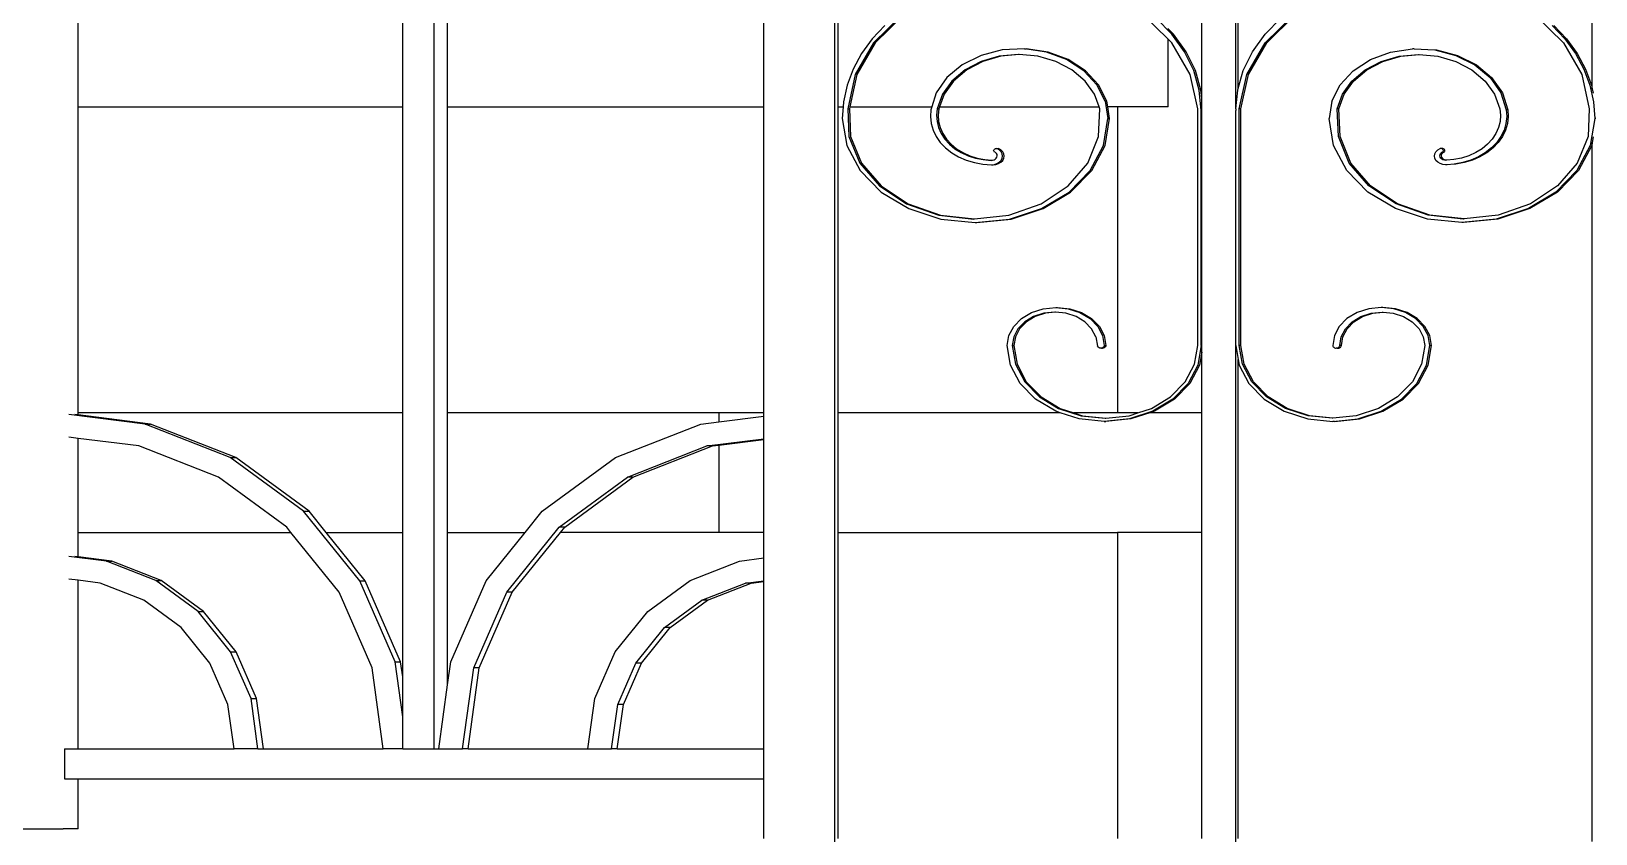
# Model space of a CAD drawing. Header units: millimetres. Extents: x 173236 to 801264, y -94969 to 615039.
# Drawn here: x 499132 to 499592.5, y -2418.8 to -2182.7 of the extents above; entities that cross this region are included whole.
import ezdxf

# ---------------------------------------------------------------- set-up
doc = ezdxf.new("R2010")
doc.units = ezdxf.units.MM
doc.header["$MEASUREMENT"] = 0
doc.layers.add('VOX-A-WALL-PATT', color=233, linetype='Continuous')

# ---------------------------------------------------------------- blocks, each defined once
blk = doc.blocks.new('STAIRCASE')
at = {"layer": 'VOX-A-WALL-PATT'}
for p, q in [((499368.6, -2542.65), (499368.6, -1767.63)), ((499486.63, -2205.59), (499486.63, -2126.7)), ((499476.55, -2202.44), (499476.55, -2129.85)), ((499487.29, -2199.59), (499487.29, -2132.69)), ((499591.53, -2199.69), (499591.53, -2132.6)), ((499250.64, -2393.89), (499250.64, -2150.38)), ((499145.82, -2204.97), (499145.82, -2169.75)), ((499241.35, -2204.97), (499241.35, -2169.75)), ((499254.55, -2204.97), (499254.55, -2169.75)), ((499347.7, -2204.97), (499347.7, -2169.75)), ((499369.57, -2204.97), (499369.57, -2169.75)), ((499388.18, -2178.11), (499379.95, -2186.1)), ((499388.66, -2178.11), (499380.43, -2186.1)), ((499466.6, -2184.95), (499459.56, -2178.11)), ((499495.21, -2186.1), (499503.43, -2178.11)), ((499495.68, -2186.1), (499503.91, -2178.11)), ((499574.82, -2178.11), (499583.05, -2186.1)), ((499383.27, -2181.03), (499379.55, -2185.01)), ((499467.79, -2183.59), (499463.16, -2178.9)), ((499468.27, -2183.59), (499466.6, -2181.91)), ((499495.21, -2183.59), (499499.84, -2178.9)), ((499579.73, -2181.03), (499583.45, -2185.01)), ((499580.21, -2181.03), (499583.93, -2185.01)), ((499379.95, -2186.1), (499374.56, -2195.47)), ((499380.43, -2186.1), (499375.04, -2195.47)), ((499379.55, -2185.01), (499376.44, -2189.3)), ((499466.6, -2184.95), (499466.6, -2204.97)), ((499467.79, -2186.1), (499466.6, -2184.95)), ((499471.5, -2188.76), (499467.79, -2183.59)), ((499473.18, -2195.47), (499467.79, -2186.1)), ((499471.98, -2188.76), (499468.27, -2183.59)), ((499489.82, -2195.47), (499495.21, -2186.1)), ((499490.29, -2195.47), (499495.68, -2186.1)), ((499491.5, -2188.76), (499495.21, -2183.59)), ((499583.05, -2186.1), (499588.44, -2195.47)), ((499583.45, -2185.01), (499586.56, -2189.3)), ((499583.93, -2185.01), (499587.04, -2189.3)), ((499376.44, -2189.3), (499373.98, -2193.85)), ((499411.59, -2189.83), (499406.06, -2192.6)), ((499411.63, -2191.64), (499406.89, -2194.12)), ((499412.1, -2191.64), (499407.37, -2194.12)), ((499417.84, -2188.24), (499411.59, -2189.83)), ((499416.97, -2190.1), (499411.63, -2191.64)), ((499417.45, -2190.1), (499412.1, -2191.64)), ((499422.62, -2189.57), (499416.97, -2190.1)), ((499422.86, -2189.6), (499417.45, -2190.1)), ((499424.39, -2187.91), (499417.84, -2188.24)), ((499422.86, -2189.6), (499422.62, -2189.57)), ((499428.28, -2190.1), (499422.86, -2189.6)), ((499430.84, -2188.86), (499424.39, -2187.91)), ((499424.39, -2187.91), (499424.86, -2187.91)), ((499431.31, -2188.86), (499424.86, -2187.91)), ((499433.62, -2191.64), (499428.28, -2190.1)), ((499436.78, -2191.05), (499430.84, -2188.86)), ((499437.26, -2191.05), (499431.31, -2188.86)), ((499438.35, -2194.12), (499433.62, -2191.64)), ((499441.84, -2194.33), (499436.78, -2191.05)), ((499442.32, -2194.33), (499437.26, -2191.05)), ((499474.21, -2194.3), (499471.5, -2188.76)), ((499474.68, -2194.3), (499471.98, -2188.76)), ((499488.79, -2194.3), (499491.5, -2188.76)), ((499521.16, -2194.33), (499526.22, -2191.05)), ((499524.64, -2194.12), (499529.38, -2191.64)), ((499525.12, -2194.12), (499529.86, -2191.64)), ((499526.22, -2191.05), (499532.16, -2188.86)), ((499529.38, -2191.64), (499534.72, -2190.1)), ((499529.86, -2191.64), (499535.2, -2190.1)), ((499532.16, -2188.86), (499538.61, -2187.91)), ((499534.72, -2190.1), (499540.37, -2189.57)), ((499535.2, -2190.1), (499540.61, -2189.6)), ((499539.09, -2187.91), (499538.61, -2187.91)), ((499539.09, -2187.91), (499545.16, -2188.24)), ((499540.37, -2189.57), (499540.61, -2189.6)), ((499540.61, -2189.6), (499546.03, -2190.1)), ((499545.16, -2188.24), (499551.4, -2189.83)), ((499545.16, -2188.24), (499545.64, -2188.24)), ((499545.64, -2188.24), (499551.88, -2189.83)), ((499546.03, -2190.1), (499551.37, -2191.64)), ((499551.37, -2191.64), (499556.1, -2194.12)), ((499551.4, -2189.83), (499556.94, -2192.6)), ((499551.88, -2189.83), (499557.42, -2192.6)), ((499586.56, -2189.3), (499589.02, -2193.85)), ((499587.04, -2189.3), (499589.5, -2193.85)), ((499373.98, -2193.85), (499372.19, -2198.58)), ((499374.56, -2195.47), (499372.36, -2205.59)), ((499375.04, -2195.47), (499372.97, -2204.97)), ((499401.57, -2196.36), (499398.42, -2200.87)), ((499406.06, -2192.6), (499401.57, -2196.36)), ((499406.89, -2194.12), (499403.03, -2197.4)), ((499407.37, -2194.12), (499403.51, -2197.4)), ((499442.22, -2197.4), (499438.35, -2194.12)), ((499445.7, -2198.49), (499441.84, -2194.33)), ((499446.18, -2198.49), (499442.32, -2194.33)), ((499475.39, -2205.59), (499473.18, -2195.47)), ((499475.85, -2200.09), (499474.21, -2194.3)), ((499476.33, -2200.09), (499474.68, -2194.3)), ((499487.29, -2199.59), (499488.79, -2194.3)), ((499487.61, -2205.59), (499489.82, -2195.47)), ((499488.09, -2205.59), (499490.29, -2195.47)), ((499517.29, -2198.49), (499521.16, -2194.33)), ((499520.78, -2197.4), (499524.64, -2194.12)), ((499521.26, -2197.4), (499525.12, -2194.12)), ((499556.1, -2194.12), (499559.97, -2197.4)), ((499556.94, -2192.6), (499561.43, -2196.36)), ((499557.42, -2192.6), (499561.9, -2196.36)), ((499561.43, -2196.36), (499564.58, -2200.87)), ((499561.9, -2196.36), (499565.05, -2200.87)), ((499588.44, -2195.47), (499590.64, -2205.59)), ((499589.02, -2193.85), (499590.81, -2198.58)), ((499589.5, -2193.85), (499591.28, -2198.58)), ((499372.19, -2198.58), (499371.11, -2203.45)), ((499398.42, -2200.87), (499397.09, -2204.97)), ((499403.03, -2197.4), (499400.25, -2201.29)), ((499403.51, -2197.4), (499400.73, -2201.29)), ((499445, -2201.29), (499442.22, -2197.4)), ((499448.12, -2203.27), (499445.7, -2198.49)), ((499448.6, -2203.27), (499446.18, -2198.49)), ((499476.41, -2206), (499475.85, -2200.09)), ((499476.55, -2202.44), (499476.33, -2200.09)), ((499486.63, -2205.59), (499487.14, -2200.09)), ((499487.14, -2200.09), (499487.29, -2199.59)), ((499514.88, -2203.27), (499517.29, -2198.49)), ((499518, -2201.29), (499520.78, -2197.4)), ((499518.48, -2201.29), (499521.26, -2197.4)), ((499559.97, -2197.4), (499562.75, -2201.29)), ((499564.58, -2200.87), (499566.19, -2205.86)), ((499565.05, -2200.87), (499566.67, -2205.86)), ((499590.81, -2198.58), (499591.89, -2203.45)), ((499591.28, -2198.58), (499591.53, -2199.69)), ((499591.53, -2199.69), (499591.82, -2200.99)), ((499145.82, -2294.97), (499145.82, -2204.97)), ((499145.82, -2204.97), (499241.35, -2204.97)), ((499241.35, -2294.97), (499241.35, -2204.97)), ((499254.55, -2204.97), (499347.7, -2204.97)), ((499254.55, -2294.97), (499254.55, -2204.97)), ((499347.7, -2294.97), (499347.7, -2204.97)), ((499369.57, -2204.97), (499371, -2204.97)), ((499369.57, -2294.97), (499369.57, -2204.97)), ((499371, -2204.97), (499370.75, -2208.38)), ((499371.11, -2203.45), (499371, -2204.97)), ((499372.36, -2205.59), (499372.69, -2213.74)), ((499372.36, -2205.59), (499372.83, -2205.59)), ((499372.97, -2204.97), (499372.83, -2205.59)), ((499372.83, -2205.59), (499373.17, -2213.74)), ((499372.97, -2204.97), (499397.09, -2204.97)), ((499396.81, -2205.86), (499396.67, -2207.86)), ((499397.09, -2204.97), (499396.81, -2205.86)), ((499398.71, -2205.59), (499398.5, -2207.42)), ((499400.25, -2201.29), (499398.71, -2205.59)), ((499398.71, -2205.59), (499399.18, -2205.59)), ((499399.18, -2205.59), (499398.98, -2207.42)), ((499399.41, -2204.97), (499399.18, -2205.59)), ((499400.73, -2201.29), (499399.41, -2204.97)), ((499399.41, -2204.97), (499446.32, -2204.97)), ((499446.32, -2204.97), (499445, -2201.29)), ((499446.21, -2213.74), (499446.54, -2205.59)), ((499446.54, -2205.59), (499446.32, -2204.97)), ((499448.12, -2203.27), (499448.95, -2208.38)), ((499448.87, -2204.97), (499448.6, -2203.27)), ((499449.42, -2208.38), (499448.87, -2204.97)), ((499451.79, -2204.97), (499448.87, -2204.97)), ((499451.79, -2204.97), (499451.79, -2294.97)), ((499466.6, -2204.97), (499451.79, -2204.97)), ((499466.68, -2204.97), (499466.6, -2204.97)), ((499475.39, -2275.16), (499475.39, -2205.59)), ((499476.55, -2206), (499476.55, -2202.44)), ((499486.63, -2205.59), (499486.59, -2206)), ((499488.09, -2205.59), (499487.61, -2205.59)), ((499487.61, -2275.16), (499487.61, -2205.59)), ((499488.09, -2275.16), (499488.09, -2205.59)), ((499514.88, -2203.27), (499514.05, -2208.38)), ((499516.46, -2205.59), (499518, -2201.29)), ((499516.93, -2205.59), (499516.46, -2205.59)), ((499516.79, -2213.74), (499516.46, -2205.59)), ((499516.93, -2205.59), (499518.48, -2201.29)), ((499517.27, -2213.74), (499516.93, -2205.59)), ((499562.75, -2201.29), (499564.29, -2205.59)), ((499564.29, -2205.59), (499564.5, -2207.42)), ((499566.67, -2205.86), (499566.19, -2205.86)), ((499566.19, -2205.86), (499566.33, -2207.86)), ((499566.67, -2205.86), (499566.81, -2207.86)), ((499590.64, -2205.59), (499590.31, -2213.74)), ((499591.89, -2203.45), (499592.25, -2208.38)), ((499370.75, -2208.38), (499372.08, -2216.31)), ((499396.67, -2207.86), (499396.89, -2209.86)), ((499396.89, -2209.86), (499397.46, -2211.81)), ((499398.5, -2207.42), (499398.63, -2209.26)), ((499398.63, -2209.26), (499399.09, -2211.07)), ((499398.98, -2207.42), (499399.11, -2209.26)), ((499399.11, -2209.26), (499399.56, -2211.07)), ((499447.61, -2216.31), (499448.95, -2208.38)), ((499448.09, -2216.31), (499449.42, -2208.38)), ((499448.95, -2208.38), (499449.42, -2208.38)), ((499476.41, -2206), (499476.55, -2206)), ((499476.41, -2275.16), (499476.41, -2206)), ((499476.55, -2275.16), (499476.55, -2206)), ((499486.59, -2275.16), (499486.59, -2206)), ((499515.38, -2216.31), (499514.05, -2208.38)), ((499564.37, -2209.26), (499563.91, -2211.07)), ((499564.5, -2207.42), (499564.37, -2209.26)), ((499566.11, -2209.86), (499565.54, -2211.81)), ((499566.59, -2209.86), (499566.01, -2211.81)), ((499566.33, -2207.86), (499566.11, -2209.86)), ((499566.81, -2207.86), (499566.59, -2209.86)), ((499592.25, -2208.38), (499590.91, -2216.31)), ((499592.53, -2208.38), (499592.25, -2208.38)), ((499372.69, -2213.74), (499375.88, -2221.5)), ((499373.17, -2213.74), (499376.36, -2221.5)), ((499397.46, -2211.81), (499398.38, -2213.69)), ((499398.38, -2213.69), (499399.61, -2215.44)), ((499399.09, -2211.07), (499399.86, -2212.8)), ((499399.56, -2211.07), (499400.34, -2212.8)), ((499399.86, -2212.8), (499400.94, -2214.44)), ((499400.34, -2212.8), (499401.42, -2214.44)), ((499400.94, -2214.44), (499402.3, -2215.94)), ((499401.42, -2214.44), (499402.78, -2215.94)), ((499443.01, -2221.5), (499446.21, -2213.74)), ((499519.98, -2221.5), (499516.79, -2213.74)), ((499520.46, -2221.5), (499517.27, -2213.74)), ((499562.06, -2214.44), (499560.7, -2215.94)), ((499563.14, -2212.8), (499562.06, -2214.44)), ((499563.91, -2211.07), (499563.14, -2212.8)), ((499564.62, -2213.69), (499563.38, -2215.44)), ((499565.1, -2213.69), (499563.86, -2215.44)), ((499565.54, -2211.81), (499564.62, -2213.69)), ((499566.01, -2211.81), (499565.1, -2213.69)), ((499590.31, -2213.74), (499587.12, -2221.5)), ((499591.82, -2213.77), (499591.53, -2215.49)), ((499372.08, -2216.31), (499375.99, -2223.69)), ((499399.61, -2215.44), (499401.15, -2217.05)), ((499401.15, -2217.05), (499402.96, -2218.47)), ((499402.3, -2215.94), (499403.91, -2217.28)), ((499402.78, -2215.94), (499404.39, -2217.28)), ((499402.96, -2218.47), (499405, -2219.67)), ((499403.91, -2217.28), (499405.75, -2218.42)), ((499404.39, -2217.28), (499406.23, -2218.42)), ((499405, -2219.67), (499407.24, -2220.65)), ((499405.75, -2218.42), (499407.78, -2219.35)), ((499406.23, -2218.42), (499408.26, -2219.35)), ((499407.78, -2219.35), (499409.95, -2220.05)), ((499408.26, -2219.35), (499410.43, -2220.05)), ((499415.31, -2217.83), (499415.34, -2217.67)), ((499415.34, -2217.98), (499415.31, -2217.83)), ((499415.34, -2217.67), (499415.42, -2217.52)), ((499415.41, -2218.13), (499415.34, -2217.98)), ((499415.53, -2218.26), (499415.41, -2218.13)), ((499415.42, -2217.52), (499415.54, -2217.4)), ((499415.69, -2218.35), (499415.53, -2218.26)), ((499415.54, -2217.4), (499415.71, -2217.3)), ((499415.88, -2218.42), (499415.69, -2218.35)), ((499415.71, -2217.3), (499415.89, -2217.25)), ((499416.14, -2218.7), (499415.88, -2218.42)), ((499415.89, -2217.25), (499416.09, -2217.23)), ((499416.09, -2217.23), (499416.29, -2217.25)), ((499416.3, -2219.04), (499416.14, -2218.7)), ((499416.27, -2219.74), (499416.35, -2219.39)), ((499416.97, -2217.65), (499416.29, -2217.25)), ((499416.29, -2217.25), (499416.37, -2217.25)), ((499416.35, -2219.39), (499416.3, -2219.04)), ((499416.37, -2217.25), (499416.57, -2217.23)), ((499416.57, -2217.23), (499416.77, -2217.25)), ((499417.44, -2217.65), (499416.77, -2217.25)), ((499417.48, -2218.18), (499416.97, -2217.65)), ((499417.96, -2218.18), (499417.44, -2217.65)), ((499417.81, -2218.8), (499417.48, -2218.18)), ((499417.92, -2219.46), (499417.81, -2218.8)), ((499417.81, -2220.12), (499417.92, -2219.46)), ((499418.29, -2218.8), (499417.96, -2218.18)), ((499418.4, -2219.46), (499418.29, -2218.8)), ((499418.29, -2220.12), (499418.4, -2219.46)), ((499443.71, -2223.69), (499447.61, -2216.31)), ((499444.19, -2223.69), (499448.09, -2216.31)), ((499519.29, -2223.69), (499515.38, -2216.31)), ((499545.08, -2219.46), (499545.19, -2218.8)), ((499545.19, -2220.12), (499545.08, -2219.46)), ((499545.19, -2218.8), (499545.51, -2218.18)), ((499545.51, -2218.18), (499546.03, -2217.65)), ((499546.03, -2217.65), (499546.71, -2217.25)), ((499546.65, -2219.39), (499546.7, -2219.04)), ((499546.72, -2219.74), (499546.65, -2219.39)), ((499546.7, -2219.04), (499546.86, -2218.7)), ((499546.91, -2217.23), (499546.71, -2217.25)), ((499546.86, -2218.7), (499547.12, -2218.42)), ((499547.12, -2217.25), (499546.91, -2217.23)), ((499547.16, -2217.26), (499547.12, -2217.25)), ((499547.12, -2218.42), (499547.31, -2218.35)), ((499547.6, -2218.42), (499547.12, -2218.42)), ((499547.13, -2219.39), (499547.17, -2219.04)), ((499547.2, -2219.74), (499547.13, -2219.39)), ((499547.16, -2217.26), (499547.18, -2217.25)), ((499547.17, -2219.04), (499547.33, -2218.7)), ((499547.38, -2217.23), (499547.18, -2217.25)), ((499547.29, -2217.3), (499547.18, -2217.25)), ((499547.45, -2217.4), (499547.29, -2217.3)), ((499547.31, -2218.35), (499547.47, -2218.26)), ((499547.33, -2218.7), (499547.6, -2218.42)), ((499547.58, -2217.25), (499547.38, -2217.23)), ((499547.58, -2217.52), (499547.45, -2217.4)), ((499547.47, -2218.26), (499547.59, -2218.13)), ((499547.77, -2217.3), (499547.58, -2217.25)), ((499547.66, -2217.67), (499547.58, -2217.52)), ((499547.59, -2218.13), (499547.66, -2217.98)), ((499547.6, -2218.42), (499547.78, -2218.35)), ((499547.69, -2217.83), (499547.66, -2217.67)), ((499547.66, -2217.98), (499547.69, -2217.83)), ((499547.93, -2217.4), (499547.77, -2217.3)), ((499547.78, -2218.35), (499547.94, -2218.26)), ((499548.06, -2217.52), (499547.93, -2217.4)), ((499547.94, -2218.26), (499548.06, -2218.13)), ((499548.14, -2217.67), (499548.06, -2217.52)), ((499548.06, -2218.13), (499548.14, -2217.98)), ((499548.16, -2217.83), (499548.14, -2217.67)), ((499548.14, -2217.98), (499548.16, -2217.83)), ((499555.22, -2219.35), (499553.05, -2220.05)), ((499557.25, -2218.42), (499555.22, -2219.35)), ((499558, -2219.67), (499555.76, -2220.65)), ((499558.47, -2219.67), (499556.24, -2220.65)), ((499559.08, -2217.28), (499557.25, -2218.42)), ((499560.04, -2218.47), (499558, -2219.67)), ((499560.52, -2218.47), (499558.47, -2219.67)), ((499560.7, -2215.94), (499559.08, -2217.28)), ((499561.85, -2217.05), (499560.04, -2218.47)), ((499562.32, -2217.05), (499560.52, -2218.47)), ((499563.38, -2215.44), (499561.85, -2217.05)), ((499563.86, -2215.44), (499562.32, -2217.05)), ((499590.91, -2216.31), (499587.01, -2223.69)), ((499591.39, -2216.31), (499587.49, -2223.69)), ((499591.53, -2215.49), (499591.39, -2216.31)), ((499591.53, -2421.07), (499591.53, -2215.49)), ((499375.88, -2221.5), (499381.69, -2228.26)), ((499375.99, -2223.69), (499382.2, -2230.04)), ((499376.36, -2221.5), (499382.16, -2228.26)), ((499407.24, -2220.65), (499409.62, -2221.37)), ((499409.62, -2221.37), (499412.12, -2221.83)), ((499409.95, -2220.05), (499412.23, -2220.51)), ((499410.43, -2220.05), (499412.7, -2220.51)), ((499412.12, -2221.83), (499414.67, -2222.01)), ((499412.23, -2220.51), (499414.56, -2220.71)), ((499412.7, -2220.51), (499414.81, -2220.69)), ((499414.56, -2220.71), (499414.81, -2220.69)), ((499414.67, -2222.01), (499414.86, -2221.99)), ((499414.81, -2220.69), (499415.01, -2220.67)), ((499414.86, -2221.99), (499415.51, -2221.92)), ((499414.86, -2221.99), (499415.14, -2222.01)), ((499415.01, -2220.67), (499415.44, -2220.54)), ((499415.14, -2222.01), (499415.99, -2221.92)), ((499415.44, -2220.54), (499415.8, -2220.34)), ((499415.51, -2221.92), (499416.29, -2221.66)), ((499415.8, -2220.34), (499416.09, -2220.06)), ((499415.99, -2221.92), (499416.77, -2221.66)), ((499416.09, -2220.06), (499416.27, -2219.74)), ((499416.29, -2221.66), (499416.97, -2221.26)), ((499416.77, -2221.66), (499417.44, -2221.26)), ((499416.97, -2221.26), (499417.48, -2220.73)), ((499417.44, -2221.26), (499417.96, -2220.73)), ((499417.48, -2220.73), (499417.81, -2220.12)), ((499417.96, -2220.73), (499418.29, -2220.12)), ((499437.21, -2228.26), (499443.01, -2221.5)), ((499437.5, -2230.04), (499443.71, -2223.69)), ((499437.97, -2230.04), (499444.19, -2223.69)), ((499525.5, -2230.04), (499519.29, -2223.69)), ((499525.79, -2228.26), (499519.98, -2221.5)), ((499526.26, -2228.26), (499520.46, -2221.5)), ((499545.51, -2220.73), (499545.19, -2220.12)), ((499546.03, -2221.26), (499545.51, -2220.73)), ((499546.71, -2221.66), (499546.03, -2221.26)), ((499547.49, -2221.92), (499546.71, -2221.66)), ((499546.91, -2220.06), (499546.72, -2219.74)), ((499547.2, -2220.34), (499546.91, -2220.06)), ((499547.39, -2220.06), (499547.2, -2219.74)), ((499547.56, -2220.54), (499547.2, -2220.34)), ((499547.67, -2220.34), (499547.39, -2220.06)), ((499548.33, -2222.01), (499547.49, -2221.92)), ((499547.99, -2220.67), (499547.56, -2220.54)), ((499548.04, -2220.54), (499547.67, -2220.34)), ((499548.44, -2220.71), (499547.99, -2220.67)), ((499548.46, -2220.67), (499548.04, -2220.54)), ((499548.62, -2221.99), (499548.33, -2222.01)), ((499548.46, -2220.67), (499548.44, -2220.71)), ((499548.67, -2220.69), (499548.46, -2220.67)), ((499548.81, -2222.01), (499548.62, -2221.99)), ((499550.77, -2220.51), (499548.67, -2220.69)), ((499550.88, -2221.83), (499548.81, -2222.01)), ((499553.05, -2220.05), (499550.77, -2220.51)), ((499553.37, -2221.37), (499550.88, -2221.83)), ((499551.36, -2221.83), (499550.88, -2221.83)), ((499553.85, -2221.37), (499551.36, -2221.83)), ((499555.76, -2220.65), (499553.37, -2221.37)), ((499556.24, -2220.65), (499553.85, -2221.37)), ((499587.01, -2223.69), (499580.8, -2230.04)), ((499587.49, -2223.69), (499581.27, -2230.04)), ((499587.12, -2221.5), (499581.31, -2228.26)), ((499381.69, -2228.26), (499389.65, -2233.51)), ((499382.16, -2228.26), (499390.12, -2233.51)), ((499429.25, -2233.51), (499437.21, -2228.26)), ((499533.75, -2233.51), (499525.79, -2228.26)), ((499534.22, -2233.51), (499526.26, -2228.26)), ((499581.31, -2228.26), (499573.35, -2233.51)), ((499382.2, -2230.04), (499390.3, -2234.91)), ((499429.4, -2234.91), (499437.5, -2230.04)), ((499429.88, -2234.91), (499437.97, -2230.04)), ((499533.6, -2234.91), (499525.5, -2230.04)), ((499580.8, -2230.04), (499572.7, -2234.91)), ((499581.27, -2230.04), (499573.18, -2234.91)), ((499389.65, -2233.51), (499399.15, -2236.83)), ((499390.12, -2233.51), (499399.62, -2236.83)), ((499390.3, -2234.91), (499399.73, -2237.97)), ((499399.15, -2236.83), (499409.45, -2237.97)), ((499399.62, -2236.83), (499409.69, -2237.94)), ((499399.73, -2237.97), (499409.85, -2239.01)), ((499409.45, -2237.97), (499409.69, -2237.94)), ((499409.69, -2237.94), (499419.75, -2236.83)), ((499409.85, -2239.01), (499419.97, -2237.97)), ((499410.33, -2239.01), (499420.45, -2237.97)), ((499419.75, -2236.83), (499429.25, -2233.51)), ((499419.97, -2237.97), (499429.4, -2234.91)), ((499420.45, -2237.97), (499429.88, -2234.91)), ((499543.03, -2237.97), (499533.6, -2234.91)), ((499543.25, -2236.83), (499533.75, -2233.51)), ((499543.73, -2236.83), (499534.22, -2233.51)), ((499553.15, -2239.01), (499543.03, -2237.97)), ((499553.55, -2237.97), (499543.25, -2236.83)), ((499553.79, -2237.94), (499543.73, -2236.83)), ((499563.27, -2237.97), (499553.15, -2239.01)), ((499553.79, -2237.94), (499553.55, -2237.97)), ((499563.75, -2237.97), (499553.63, -2239.01)), ((499563.85, -2236.83), (499553.79, -2237.94)), ((499572.7, -2234.91), (499563.27, -2237.97)), ((499573.18, -2234.91), (499563.75, -2237.97)), ((499573.35, -2233.51), (499563.85, -2236.83)), ((499409.85, -2239.01), (499410.33, -2239.01)), ((499553.63, -2239.01), (499553.15, -2239.01)), ((499423.49, -2267.25), (499426.44, -2265.47)), ((499426.44, -2265.47), (499429.89, -2264.35)), ((499430.06, -2265.68), (499427.04, -2266.66)), ((499430.54, -2265.68), (499427.52, -2266.66)), ((499429.89, -2264.35), (499433.58, -2263.97)), ((499433.3, -2265.35), (499430.06, -2265.68)), ((499433.54, -2265.37), (499430.54, -2265.68)), ((499433.54, -2265.37), (499433.3, -2265.35)), ((499436.54, -2265.68), (499433.54, -2265.37)), ((499433.58, -2263.97), (499437.28, -2264.35)), ((499433.58, -2263.97), (499434.06, -2263.97)), ((499434.06, -2263.97), (499437.75, -2264.35)), ((499439.56, -2266.66), (499436.54, -2265.68)), ((499437.28, -2264.35), (499440.72, -2265.47)), ((499437.75, -2264.35), (499441.2, -2265.47)), ((499440.72, -2265.47), (499443.67, -2267.25)), ((499441.2, -2265.47), (499444.15, -2267.25)), ((499522.28, -2265.47), (499519.32, -2267.25)), ((499525.72, -2264.35), (499522.28, -2265.47)), ((499523.44, -2266.66), (499526.46, -2265.68)), ((499523.92, -2266.66), (499526.93, -2265.68)), ((499529.42, -2263.97), (499525.72, -2264.35)), ((499526.46, -2265.68), (499529.7, -2265.35)), ((499526.93, -2265.68), (499529.94, -2265.37)), ((499529.9, -2263.97), (499529.42, -2263.97)), ((499533.11, -2264.35), (499529.42, -2263.97)), ((499529.7, -2265.35), (499529.94, -2265.37)), ((499533.59, -2264.35), (499529.9, -2263.97)), ((499529.94, -2265.37), (499532.94, -2265.68)), ((499532.94, -2265.68), (499535.96, -2266.66)), ((499536.56, -2265.47), (499533.11, -2264.35)), ((499537.03, -2265.47), (499533.59, -2264.35)), ((499539.51, -2267.25), (499536.56, -2265.47)), ((499539.99, -2267.25), (499537.03, -2265.47)), ((499419.79, -2272.26), (499421.22, -2269.57)), ((499422.46, -2270.25), (499421.21, -2272.62)), ((499421.22, -2269.57), (499423.49, -2267.25)), ((499422.94, -2270.25), (499421.69, -2272.62)), ((499424.45, -2268.22), (499422.46, -2270.25)), ((499424.93, -2268.22), (499422.94, -2270.25)), ((499427.04, -2266.66), (499424.45, -2268.22)), ((499427.52, -2266.66), (499424.93, -2268.22)), ((499442.15, -2268.22), (499439.56, -2266.66)), ((499444.14, -2270.25), (499442.15, -2268.22)), ((499443.67, -2267.25), (499445.94, -2269.57)), ((499445.39, -2272.62), (499444.14, -2270.25)), ((499444.15, -2267.25), (499446.42, -2269.57)), ((499445.94, -2269.57), (499447.37, -2272.26)), ((499446.42, -2269.57), (499447.85, -2272.26)), ((499517.05, -2269.57), (499515.63, -2272.26)), ((499519.32, -2267.25), (499517.05, -2269.57)), ((499517.61, -2272.62), (499518.86, -2270.25)), ((499518.08, -2272.62), (499519.33, -2270.25)), ((499518.86, -2270.25), (499520.85, -2268.22)), ((499519.33, -2270.25), (499521.32, -2268.22)), ((499520.85, -2268.22), (499523.44, -2266.66)), ((499521.32, -2268.22), (499523.92, -2266.66)), ((499535.96, -2266.66), (499538.55, -2268.22)), ((499538.55, -2268.22), (499540.54, -2270.25)), ((499541.78, -2269.57), (499539.51, -2267.25)), ((499542.26, -2269.57), (499539.99, -2267.25)), ((499540.54, -2270.25), (499541.79, -2272.62)), ((499543.21, -2272.26), (499541.78, -2269.57)), ((499543.68, -2272.26), (499542.26, -2269.57)), ((499419.31, -2275.16), (499419.79, -2272.26)), ((499421.21, -2272.62), (499420.78, -2275.16)), ((499421.69, -2272.62), (499421.26, -2275.16)), ((499445.39, -2272.62), (499445.85, -2275.37)), ((499447.37, -2272.26), (499447.86, -2275.16)), ((499447.85, -2272.26), (499448.33, -2275.16)), ((499515.63, -2272.26), (499515.14, -2275.16)), ((499517.18, -2275.16), (499517.61, -2272.62)), ((499517.66, -2275.16), (499518.08, -2272.62)), ((499541.79, -2272.62), (499542.21, -2275.16)), ((499543.69, -2275.16), (499543.21, -2272.26)), ((499544.17, -2275.16), (499543.68, -2272.26)), ((499420.28, -2280.95), (499419.31, -2275.16)), ((499420.78, -2275.16), (499421.26, -2275.16)), ((499420.78, -2275.16), (499421.71, -2280.7)), ((499421.26, -2275.16), (499422.19, -2280.7)), ((499445.96, -2275.56), (499445.85, -2275.37)), ((499446.12, -2275.72), (499445.96, -2275.56)), ((499446.33, -2275.85), (499446.12, -2275.72)), ((499446.57, -2275.93), (499446.33, -2275.85)), ((499446.84, -2275.96), (499446.57, -2275.93)), ((499447.1, -2275.93), (499446.84, -2275.96)), ((499447.35, -2275.85), (499447.1, -2275.93)), ((499447.1, -2275.93), (499447.31, -2275.96)), ((499447.58, -2275.93), (499447.31, -2275.96)), ((499447.56, -2275.72), (499447.35, -2275.85)), ((499447.72, -2275.56), (499447.56, -2275.72)), ((499447.82, -2275.85), (499447.58, -2275.93)), ((499447.82, -2275.37), (499447.72, -2275.56)), ((499447.86, -2275.16), (499447.82, -2275.37)), ((499448.04, -2275.72), (499447.82, -2275.85)), ((499447.86, -2275.16), (499448.33, -2275.16)), ((499448.2, -2275.56), (499448.04, -2275.72)), ((499448.3, -2275.37), (499448.2, -2275.56)), ((499448.33, -2275.16), (499448.3, -2275.37)), ((499474.46, -2280.7), (499475.39, -2275.16)), ((499476.41, -2275.16), (499475.43, -2280.95)), ((499476.55, -2277.14), (499475.91, -2280.95)), ((499476.41, -2275.16), (499476.55, -2275.16)), ((499476.55, -2277.14), (499476.55, -2275.16)), ((499476.55, -2294.97), (499476.55, -2277.14)), ((499486.59, -2275.16), (499486.6, -2275.23)), ((499486.6, -2519.11), (499486.6, -2275.23)), ((499486.6, -2275.23), (499487.29, -2279.29)), ((499487.29, -2420.19), (499487.29, -2279.29)), ((499487.29, -2279.29), (499487.56, -2280.95)), ((499488.09, -2275.16), (499487.61, -2275.16)), ((499488.54, -2280.7), (499487.61, -2275.16)), ((499489.02, -2280.7), (499488.09, -2275.16)), ((499515.14, -2275.16), (499515.18, -2275.37)), ((499515.18, -2275.37), (499515.28, -2275.56)), ((499515.28, -2275.56), (499515.44, -2275.72)), ((499515.44, -2275.72), (499515.65, -2275.85)), ((499515.65, -2275.85), (499515.9, -2275.93)), ((499515.9, -2275.93), (499516.16, -2275.96)), ((499516.42, -2275.93), (499516.16, -2275.96)), ((499516.42, -2275.93), (499516.67, -2275.85)), ((499516.42, -2275.93), (499516.64, -2275.96)), ((499516.64, -2275.96), (499516.9, -2275.93)), ((499516.67, -2275.85), (499516.88, -2275.72)), ((499516.88, -2275.72), (499517.04, -2275.56)), ((499516.9, -2275.93), (499517.15, -2275.85)), ((499517.04, -2275.56), (499517.14, -2275.37)), ((499517.14, -2275.37), (499517.18, -2275.16)), ((499517.15, -2275.85), (499517.36, -2275.72)), ((499517.66, -2275.16), (499517.18, -2275.16)), ((499517.36, -2275.72), (499517.52, -2275.56)), ((499517.52, -2275.56), (499517.62, -2275.37)), ((499517.62, -2275.37), (499517.66, -2275.16)), ((499542.21, -2275.16), (499541.28, -2280.7)), ((499542.72, -2280.95), (499543.69, -2275.16)), ((499543.2, -2280.95), (499544.17, -2275.16)), ((499544.17, -2275.16), (499543.69, -2275.16)), ((499423.13, -2286.35), (499420.28, -2280.95)), ((499421.71, -2280.7), (499424.44, -2285.86)), ((499422.19, -2280.7), (499424.92, -2285.86)), ((499471.73, -2285.86), (499474.46, -2280.7)), ((499475.43, -2280.95), (499472.58, -2286.35)), ((499475.91, -2280.95), (499473.06, -2286.35)), ((499487.56, -2280.95), (499490.42, -2286.35)), ((499491.27, -2285.86), (499488.54, -2280.7)), ((499491.75, -2285.86), (499489.02, -2280.7)), ((499541.28, -2280.7), (499538.56, -2285.86)), ((499539.87, -2286.35), (499542.72, -2280.95)), ((499540.35, -2286.35), (499543.2, -2280.95)), ((499427.67, -2290.98), (499423.13, -2286.35)), ((499424.44, -2285.86), (499428.78, -2290.29)), ((499424.92, -2285.86), (499429.26, -2290.29)), ((499467.39, -2290.29), (499471.73, -2285.86)), ((499472.58, -2286.35), (499468.04, -2290.98)), ((499473.06, -2286.35), (499468.52, -2290.98)), ((499490.42, -2286.35), (499494.95, -2290.98)), ((499495.61, -2290.29), (499491.27, -2285.86)), ((499496.08, -2290.29), (499491.75, -2285.86)), ((499538.56, -2285.86), (499534.22, -2290.29)), ((499535.33, -2290.98), (499539.87, -2286.35)), ((499535.81, -2290.98), (499540.35, -2286.35)), ((499433.58, -2294.54), (499427.67, -2290.98)), ((499428.78, -2290.29), (499434.43, -2293.69)), ((499429.26, -2290.29), (499434.91, -2293.69)), ((499461.74, -2293.69), (499467.39, -2290.29)), ((499468.04, -2290.98), (499462.13, -2294.54)), ((499468.52, -2290.98), (499462.61, -2294.54)), ((499494.95, -2290.98), (499500.87, -2294.54)), ((499501.26, -2293.69), (499495.61, -2290.29)), ((499501.74, -2293.69), (499496.08, -2290.29)), ((499534.22, -2290.29), (499528.56, -2293.69)), ((499529.42, -2294.54), (499535.33, -2290.98)), ((499529.9, -2294.54), (499535.81, -2290.98)), ((499165.5, -2298.29), (499143.08, -2295.48)), ((499145.82, -2295.62), (499144.79, -2295.49)), ((499241.35, -2294.97), (499145.82, -2294.97)), ((499145.82, -2295.62), (499145.82, -2294.97)), ((499167.13, -2298.29), (499145.82, -2295.62)), ((499241.35, -2330.19), (499241.35, -2294.97)), ((499334.38, -2294.97), (499254.55, -2294.97)), ((499254.55, -2330.19), (499254.55, -2294.97)), ((499329.1, -2298.29), (499334.38, -2297.63)), ((499347.7, -2294.97), (499334.38, -2294.97)), ((499334.38, -2294.97), (499334.38, -2297.63)), ((499334.38, -2297.63), (499347.7, -2295.96)), ((499347.7, -2295.96), (499347.7, -2294.97)), ((499347.7, -2302.64), (499347.7, -2295.96)), ((499434.93, -2294.97), (499369.57, -2294.97)), ((499369.57, -2330.19), (499369.57, -2294.97)), ((499434.93, -2294.97), (499433.58, -2294.54)), ((499434.43, -2293.69), (499441.02, -2295.83)), ((499434.91, -2293.69), (499438.87, -2294.97)), ((499440.47, -2296.77), (499434.93, -2294.97)), ((499438.87, -2294.97), (499441.5, -2295.83)), ((499451.79, -2294.97), (499438.87, -2294.97)), ((499447.86, -2297.53), (499440.47, -2296.77)), ((499441.02, -2295.83), (499448.09, -2296.56)), ((499441.5, -2295.83), (499448.32, -2296.53)), ((499455.25, -2296.77), (499447.86, -2297.53)), ((499447.86, -2297.53), (499448.33, -2297.53)), ((499448.09, -2296.56), (499448.32, -2296.53)), ((499448.32, -2296.53), (499455.15, -2295.83)), ((499455.72, -2296.77), (499448.33, -2297.53)), ((499457.78, -2294.97), (499451.79, -2294.97)), ((499455.15, -2295.83), (499457.78, -2294.97)), ((499462.13, -2294.54), (499455.25, -2296.77)), ((499461.26, -2294.97), (499455.72, -2296.77)), ((499457.78, -2294.97), (499461.74, -2293.69)), ((499462.61, -2294.54), (499461.26, -2294.97)), ((499476.55, -2294.97), (499461.26, -2294.97)), ((499476.55, -2330.19), (499476.55, -2294.97)), ((499500.87, -2294.54), (499507.75, -2296.77)), ((499507.85, -2295.83), (499501.26, -2293.69)), ((499508.32, -2295.83), (499501.74, -2293.69)), ((499507.75, -2296.77), (499515.14, -2297.53)), ((499514.91, -2296.56), (499507.85, -2295.83)), ((499515.15, -2296.53), (499508.32, -2295.83)), ((499515.15, -2296.53), (499514.91, -2296.56)), ((499515.14, -2297.53), (499522.53, -2296.77)), ((499515.62, -2297.53), (499515.14, -2297.53)), ((499521.98, -2295.83), (499515.15, -2296.53)), ((499515.62, -2297.53), (499523.01, -2296.77)), ((499528.56, -2293.69), (499521.98, -2295.83)), ((499522.53, -2296.77), (499529.42, -2294.54)), ((499523.01, -2296.77), (499529.9, -2294.54)), ((499145.82, -2302.5), (499143.08, -2302.16)), ((499145.82, -2330.19), (499145.82, -2302.5)), ((499163.68, -2304.74), (499145.82, -2302.5)), ((499190.6, -2308.18), (499165.5, -2298.29)), ((499165.5, -2298.29), (499167.13, -2298.29)), ((499192.23, -2308.18), (499167.13, -2298.29)), ((499303.99, -2308.18), (499329.1, -2298.29)), ((499187.09, -2313.96), (499163.68, -2304.74)), ((499307.5, -2313.96), (499330.91, -2304.74)), ((499309.13, -2313.96), (499332.54, -2304.74)), ((499330.91, -2304.74), (499347.7, -2302.64)), ((499332.54, -2304.74), (499330.91, -2304.74)), ((499332.54, -2304.74), (499334.38, -2304.51)), ((499334.38, -2304.51), (499347.7, -2302.84)), ((499334.38, -2304.51), (499334.38, -2330.19)), ((499347.7, -2302.84), (499347.7, -2302.64)), ((499347.7, -2330.19), (499347.7, -2302.84)), ((499212.16, -2323.91), (499190.6, -2308.18)), ((499190.6, -2308.18), (499192.23, -2308.18)), ((499213.79, -2323.91), (499192.23, -2308.18)), ((499282.43, -2323.91), (499303.99, -2308.18)), ((499207.2, -2328.63), (499187.09, -2313.96)), ((499287.4, -2328.63), (499307.5, -2313.96)), ((499289.03, -2328.63), (499309.13, -2313.96)), ((499309.13, -2313.96), (499307.5, -2313.96)), ((499228.71, -2344.4), (499212.16, -2323.91)), ((499212.16, -2323.91), (499213.79, -2323.91)), ((499218.86, -2330.19), (499213.79, -2323.91)), ((499277.36, -2330.19), (499282.43, -2323.91)), ((499145.82, -2330.19), (499208.46, -2330.19)), ((499145.82, -2337.36), (499145.82, -2330.19)), ((499208.46, -2330.19), (499207.2, -2328.63)), ((499222.62, -2347.74), (499208.46, -2330.19)), ((499230.34, -2344.4), (499218.86, -2330.19)), ((499218.86, -2330.19), (499241.35, -2330.19)), ((499241.35, -2372.7), (499241.35, -2330.19)), ((499254.55, -2330.19), (499277.36, -2330.19)), ((499254.55, -2375.06), (499254.55, -2330.19)), ((499265.89, -2344.4), (499277.36, -2330.19)), ((499271.97, -2347.74), (499287.4, -2328.63)), ((499273.6, -2347.74), (499287.77, -2330.19)), ((499289.03, -2328.63), (499287.4, -2328.63)), ((499287.77, -2330.19), (499289.03, -2328.63)), ((499334.38, -2330.19), (499287.77, -2330.19)), ((499347.7, -2330.19), (499334.38, -2330.19)), ((499347.7, -2337.7), (499347.7, -2330.19)), ((499369.57, -2330.19), (499451.79, -2330.19)), ((499369.57, -2420.19), (499369.57, -2330.19)), ((499451.79, -2330.19), (499451.79, -2420.19)), ((499476.55, -2330.19), (499451.79, -2330.19)), ((499476.55, -2420.19), (499476.55, -2330.19)), ((499154.13, -2338.6), (499143.08, -2337.22)), ((499145.82, -2337.36), (499144.79, -2337.23)), ((499155.76, -2338.6), (499145.82, -2337.36)), ((499168.65, -2344.32), (499154.13, -2338.6)), ((499154.13, -2338.6), (499155.76, -2338.6)), ((499170.28, -2344.32), (499155.76, -2338.6)), ((499325.94, -2344.32), (499340.46, -2338.6)), ((499340.46, -2338.6), (499347.7, -2337.7)), ((499347.7, -2344.38), (499347.7, -2337.7)), ((499145.82, -2344.24), (499143.08, -2343.9)), ((499145.82, -2393.89), (499145.82, -2344.24)), ((499152.32, -2345.06), (499145.82, -2344.24)), ((499165.14, -2350.11), (499152.32, -2345.06)), ((499181.12, -2353.42), (499168.65, -2344.32)), ((499168.65, -2344.32), (499170.28, -2344.32)), ((499182.75, -2353.42), (499170.28, -2344.32)), ((499232.32, -2370), (499222.62, -2347.74)), ((499239.11, -2368.27), (499228.71, -2344.4)), ((499228.71, -2344.4), (499230.34, -2344.4)), ((499240.74, -2368.27), (499230.34, -2344.4)), ((499255.49, -2368.27), (499265.89, -2344.4)), ((499262.27, -2370), (499271.97, -2347.74)), ((499263.9, -2370), (499273.6, -2347.74)), ((499273.6, -2347.74), (499271.97, -2347.74)), ((499313.47, -2353.42), (499325.94, -2344.32)), ((499329.45, -2350.11), (499342.28, -2345.06)), ((499331.08, -2350.11), (499343.91, -2345.06)), ((499342.28, -2345.06), (499347.7, -2344.38)), ((499343.91, -2345.06), (499342.28, -2345.06)), ((499343.91, -2345.06), (499347.7, -2344.58)), ((499347.7, -2344.58), (499347.7, -2344.38)), ((499347.7, -2393.89), (499347.7, -2344.58)), ((499176.16, -2358.14), (499165.14, -2350.11)), ((499318.44, -2358.14), (499329.45, -2350.11)), ((499320.07, -2358.14), (499331.08, -2350.11)), ((499331.08, -2350.11), (499329.45, -2350.11)), ((499190.69, -2365.27), (499181.12, -2353.42)), ((499181.12, -2353.42), (499182.75, -2353.42)), ((499192.32, -2365.27), (499182.75, -2353.42)), ((499303.9, -2365.27), (499313.47, -2353.42)), ((499184.61, -2368.61), (499176.16, -2358.14)), ((499309.99, -2368.61), (499318.44, -2358.14)), ((499311.62, -2368.61), (499320.07, -2358.14)), ((499320.07, -2358.14), (499318.44, -2358.14)), ((499196.7, -2379.08), (499190.69, -2365.27)), ((499190.69, -2365.27), (499192.32, -2365.27)), ((499198.33, -2379.08), (499192.32, -2365.27)), ((499297.89, -2379.08), (499303.9, -2365.27)), ((499189.92, -2380.8), (499184.61, -2368.61)), ((499235.63, -2393.89), (499232.32, -2370)), ((499241.35, -2384.47), (499239.11, -2368.27)), ((499239.11, -2368.27), (499240.74, -2368.27)), ((499241.35, -2372.7), (499240.74, -2368.27)), ((499254.55, -2375.06), (499255.49, -2368.27)), ((499258.96, -2393.89), (499262.27, -2370)), ((499260.59, -2393.89), (499263.9, -2370)), ((499263.9, -2370), (499262.27, -2370)), ((499304.67, -2380.8), (499309.99, -2368.61)), ((499306.3, -2380.8), (499311.62, -2368.61)), ((499311.62, -2368.61), (499309.99, -2368.61)), ((499241.35, -2384.47), (499241.35, -2372.7)), ((499251.94, -2393.89), (499254.55, -2375.06)), ((499191.73, -2393.89), (499189.92, -2380.8)), ((499198.75, -2393.89), (499196.7, -2379.08)), ((499196.7, -2379.08), (499198.33, -2379.08)), ((499200.38, -2393.89), (499198.33, -2379.08)), ((499295.84, -2393.89), (499297.89, -2379.08)), ((499302.86, -2393.89), (499304.67, -2380.8)), ((499304.49, -2393.89), (499306.3, -2380.8)), ((499306.3, -2380.8), (499304.67, -2380.8)), ((499241.35, -2393.89), (499241.35, -2384.47)), ((499141.83, -2393.89), (499141.83, -2402.72)), ((499141.83, -2393.89), (499145.82, -2393.89)), ((499145.82, -2393.89), (499191.73, -2393.89)), ((499198.75, -2393.89), (499191.73, -2393.89)), ((499198.75, -2393.89), (499200.38, -2393.89)), ((499200.38, -2393.89), (499235.63, -2393.89)), ((499241.35, -2393.89), (499235.63, -2393.89)), ((499241.35, -2393.89), (499250.64, -2393.89)), ((499250.64, -2393.89), (499251.94, -2393.89)), ((499251.94, -2393.89), (499258.96, -2393.89)), ((499260.59, -2393.89), (499258.96, -2393.89)), ((499260.59, -2393.89), (499295.84, -2393.89)), ((499295.84, -2393.89), (499302.86, -2393.89)), ((499304.49, -2393.89), (499302.86, -2393.89)), ((499304.49, -2393.89), (499347.7, -2393.89)), ((499347.7, -2402.72), (499347.7, -2393.89)), ((499141.83, -2402.72), (499145.82, -2402.72)), ((499145.82, -2417.43), (499145.82, -2402.72)), ((499145.82, -2402.72), (499347.7, -2402.72)), ((499347.7, -2420.19), (499347.7, -2402.72)), ((499122.2, -2417.43), (499141.37, -2417.43)), ((499145.82, -2417.43), (499141.37, -2417.43))]:
    blk.add_line(p, q, dxfattribs=at)

msp = doc.modelspace()

# ---------------------------------------------------------------- block references
msp.add_blockref('STAIRCASE', (0, 0))

doc.saveas('drawing.dxf')
